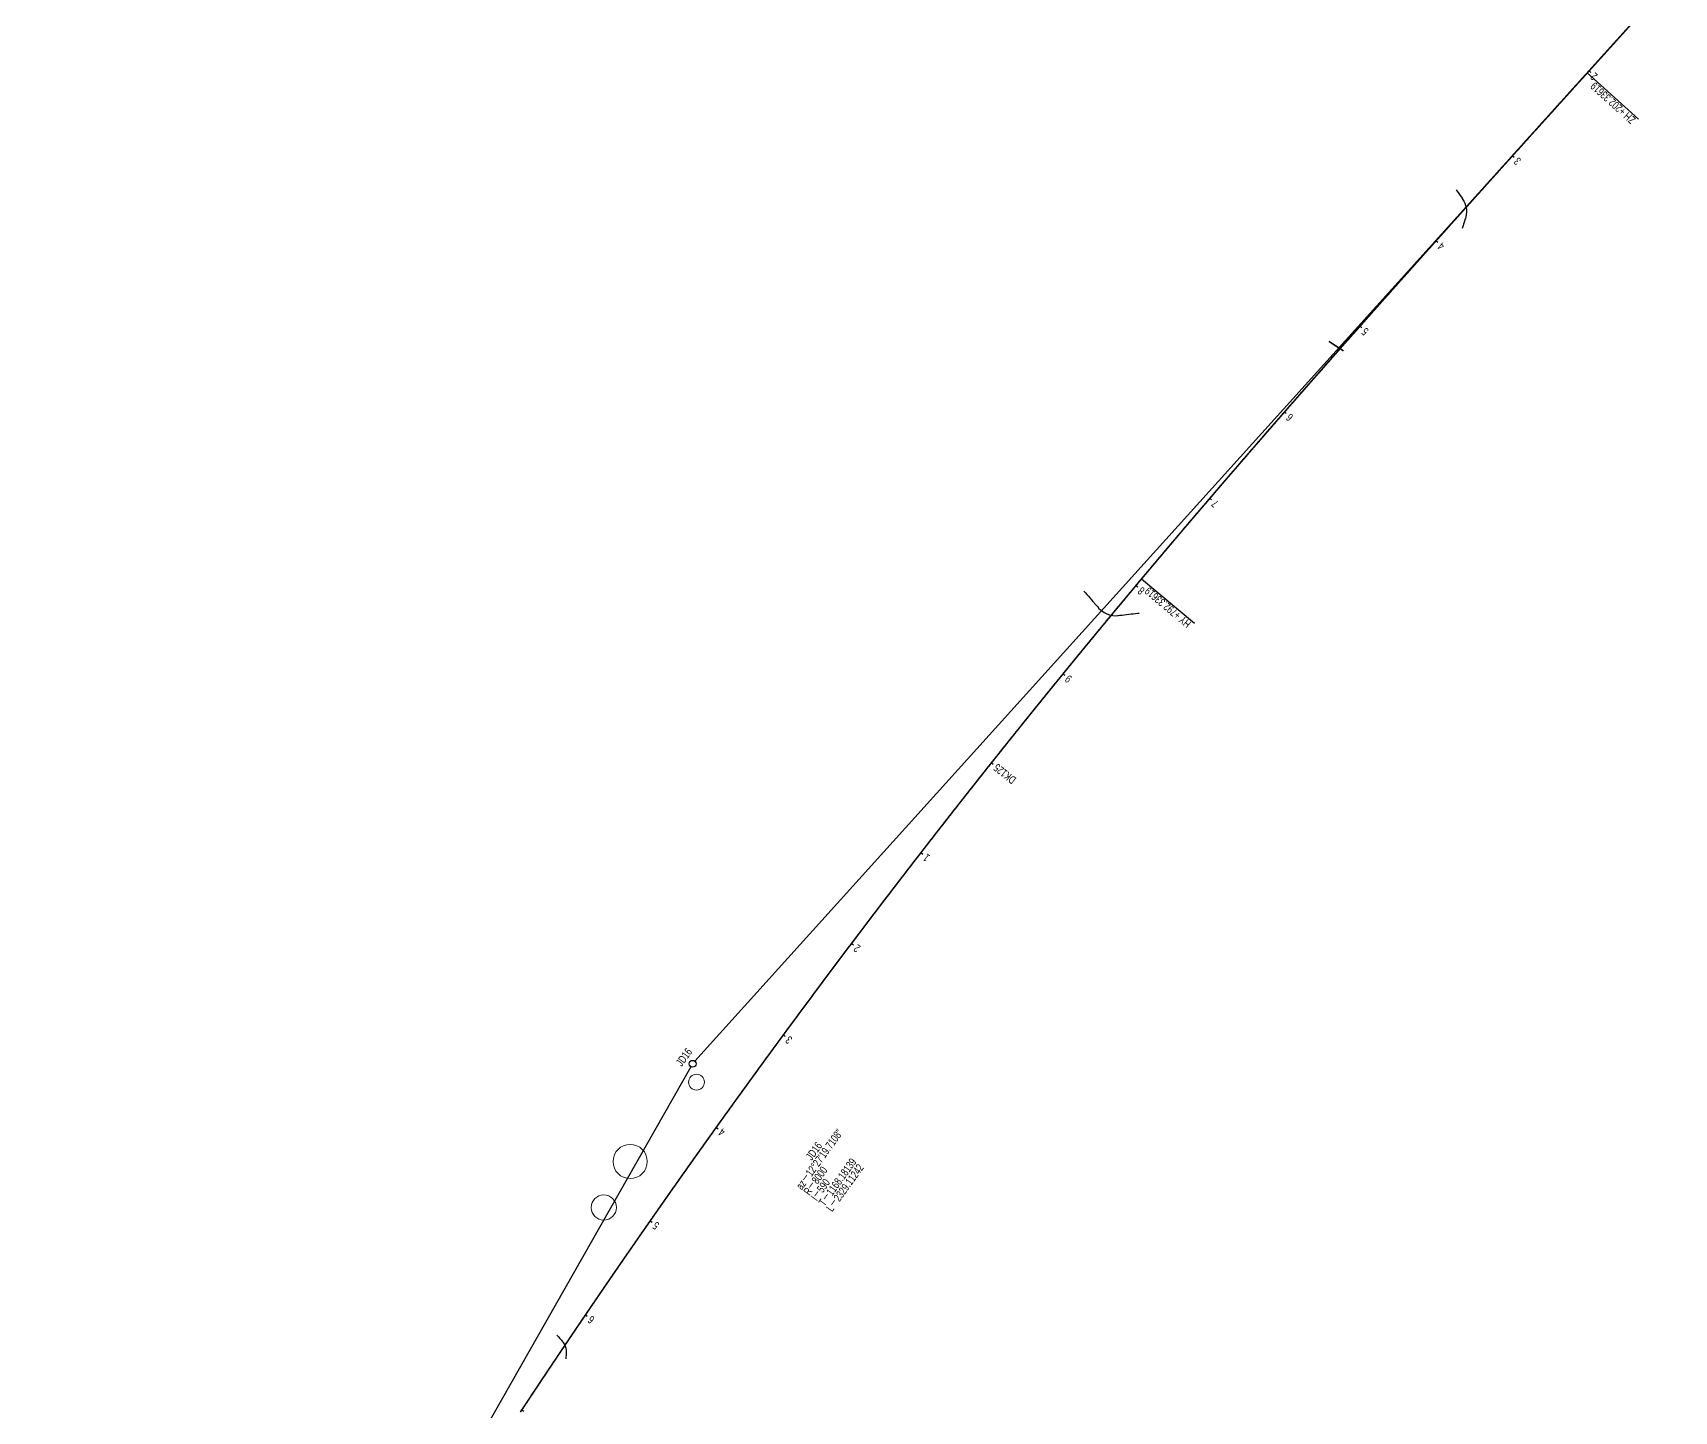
# Model space of a CAD drawing. Header units: millimetres. Extents: x 497834 to 621495, y 3353175 to 3430424.
# Drawn here: x 560718 to 562154, y 3386010 to 3387216 of the extents above; entities that cross this region are included whole.
import ezdxf

# ---------------------------------------------------------------- set-up
doc = ezdxf.new("R2010")
doc.units = ezdxf.units.MM
for name, color, linetype in [('DK改路中线', 7, 'Continuous'), ('dl3', 7, 'Continuous'), ('dl4', 7, 'Continuous'), ('房屋圆', 7, 'Continuous'), ('沪乍杭打线-0.0-200.8段-施工系转设计系成果-2000坐标系-左线_中线_交点', 7, 'Continuous'), ('沪乍杭打线-0.0-200.8段-施工系转设计系成果-2000坐标系-左线_五大桩', 7, 'Continuous'), ('沪乍杭打线-0.0-200.8段-施工系转设计系成果-2000坐标系-左线_曲线资料', 7, 'Continuous'), ('沪乍杭打线-0.0-200.8段-施工系转设计系成果-2000坐标系-左线_里程', 7, 'Continuous')]:
    doc.layers.add(name, color=color, linetype=linetype)
doc.styles.add('PM_LC', font='slromans.shx', dxfattribs={"width": 0.75, "bigfont": 'hztxt.shx'})
doc.styles.add('PM_QX', font='slromans.shx', dxfattribs={"width": 0.75, "bigfont": 'hztxt.shx'})

msp = doc.modelspace()

# ---------------------------------------------------------------- linework, layer by layer
at = {"layer": 'DK改路中线', "color": 3, "linetype": 'Continuous', "ltscale": 2, "flags": 128}
for points in [[(561963.2, 3387078.9), (561965.4, 3387075.6), (561966.6, 3387073.9), (561967.7, 3387072.3), (561968.6, 3387070.9, -0.234354), (561968.8, 3387070.6), (561969.9, 3387068.9), (561970.7, 3387067.1), (561971.4, 3387065.2), (561971.8, 3387063.2), (561972.1, 3387061.3), (561972.1, 3387059.3), (561972, 3387057.3), (561971.7, 3387055.3), (561971.2, 3387053.4), (561971.1, 3387053.3), (561970.5, 3387051.5), (561969.9, 3387049.6), (561969.3, 3387047.7), (561968.6, 3387045.8), (561968.4, 3387045)], [(561637.5, 3386727.6), (561638.8, 3386726.1), (561640.1, 3386724.6), (561641.4, 3386723.1), (561642.7, 3386721.6), (561644, 3386720), (561645.3, 3386718.5), (561648, 3386715.5), (561649.3, 3386714), (561650.1, 3386713, 0.248871), (561650.6, 3386712.5), (561652, 3386711.1), (561653.6, 3386709.9), (561655.3, 3386708.8), (561657, 3386707.9), (561658.9, 3386707.1), (561660.8, 3386706.6), (561662.8, 3386706.2), (561664.8, 3386706.1), (561666.8, 3386706.2), (561667.6, 3386706.2), (561668.8, 3386706.4), (561670.8, 3386706.6), (561672.8, 3386706.8), (561674.7, 3386707.1), (561676.7, 3386707.3), (561678.7, 3386707.6), (561680.7, 3386707.8), (561682.7, 3386708), (561684.7, 3386708.3), (561685.8, 3386708.4)], [(561176.4, 3386076.5), (561177.7, 3386074.9), (561179, 3386073.4), (561180.3, 3386071.9), (561180.9, 3386071.2, -0.196995), (561181.6, 3386070.4), (561182.7, 3386068.7), (561183.5, 3386066.9), (561184.1, 3386065), (561184.5, 3386063), (561184.5, 3386061), (561184.5, 3386060.4), (561184.4, 3386059), (561184.3, 3386057), (561184.2, 3386055.8)]]:
    msp.add_lwpolyline(points, format="xyb", dxfattribs=at)
at = {"layer": 'DK改路中线', "color": 3, "linetype": 'Continuous', "ltscale": 2, "const_width": 1.4, "flags": 128}
msp.add_lwpolyline([(561851.8, 3386946.2), (561855.1, 3386944), (561856.8, 3386942.9), (561861.8, 3386939.6), (561863.5, 3386938.5), (561864.6, 3386937.9)], dxfattribs=at)
at = {"layer": 'dl3', "color": 3, "linetype": 'Continuous', "ltscale": 2, "const_width": 1.4, "flags": 128}
msp.add_lwpolyline([(563347.4, 3388587.8), (562077.8, 3387181.1), (562077.1, 3387180.4), (562076.5, 3387179.6), (562075.8, 3387178.9), (562075.1, 3387178.2), (562074.5, 3387177.4), (562073.8, 3387176.7), (562073.1, 3387175.9), (562072.4, 3387175.2), (562071.8, 3387174.4), (562071.1, 3387173.7), (562070.4, 3387173), (562069.8, 3387172.2), (562069.1, 3387171.5), (562068.4, 3387170.7), (562067.8, 3387170), (562067.1, 3387169.3), (562066.4, 3387168.5), (562065.7, 3387167.8), (562065.1, 3387167), (562064.4, 3387166.3), (562063.7, 3387165.5), (562063.1, 3387164.8), (562062.4, 3387164.1), (562061.7, 3387163.3), (562061.1, 3387162.6), (562060.4, 3387161.8), (562059.7, 3387161.1), (562059, 3387160.3), (562058.4, 3387159.6), (562057.7, 3387158.9), (562057, 3387158.1), (562056.4, 3387157.4), (562055.7, 3387156.6), (562055, 3387155.9), (562054.4, 3387155.1), (562053.7, 3387154.4), (562053, 3387153.7), (562052.3, 3387152.9), (562051.7, 3387152.2), (562051, 3387151.4), (562050.3, 3387150.7), (562049.7, 3387149.9), (562049, 3387149.2), (562048.3, 3387148.5), (562047.7, 3387147.7), (562047, 3387147), (562046.3, 3387146.2), (562045.6, 3387145.5), (562045, 3387144.8), (562044.3, 3387144), (562043.6, 3387143.3), (562043, 3387142.5), (562042.3, 3387141.8), (562041.6, 3387141), (562041, 3387140.3), (562040.3, 3387139.6), (562039.6, 3387138.8), (562039, 3387138.1), (562038.3, 3387137.3), (562037.6, 3387136.6), (562036.9, 3387135.8), (562036.3, 3387135.1), (562035.6, 3387134.4), (562034.9, 3387133.6), (562034.3, 3387132.9), (562033.6, 3387132.1), (562032.9, 3387131.4), (562032.3, 3387130.6), (562031.6, 3387129.9), (562030.9, 3387129.2), (562030.2, 3387128.4), (562029.6, 3387127.7), (562028.9, 3387126.9), (562028.2, 3387126.2), (562027.6, 3387125.4), (562026.9, 3387124.7), (562026.2, 3387124), (562025.6, 3387123.2), (562024.9, 3387122.5), (562024.2, 3387121.7), (562023.5, 3387121), (562022.9, 3387120.2), (562022.2, 3387119.5), (562021.5, 3387118.8), (562020.9, 3387118), (562020.2, 3387117.3), (562019.5, 3387116.5), (562018.9, 3387115.8), (562018.2, 3387115), (562017.5, 3387114.3), (562016.9, 3387113.6), (562016.2, 3387112.8), (562015.5, 3387112.1), (562014.8, 3387111.3), (562014.2, 3387110.6), (562013.5, 3387109.8), (562012.8, 3387109.1), (562012.2, 3387108.4), (562011.5, 3387107.6), (562010.8, 3387106.9), (562010.2, 3387106.1), (562009.5, 3387105.4), (562008.8, 3387104.6), (562008.2, 3387103.9), (562007.5, 3387103.2), (562006.8, 3387102.4), (562006.1, 3387101.7), (562005.5, 3387100.9), (562004.8, 3387100.2), (562004.1, 3387099.4), (562003.5, 3387098.7), (562002.8, 3387098), (562002.1, 3387097.2), (562001.5, 3387096.5), (562000.8, 3387095.7), (562000.1, 3387095), (561999.5, 3387094.2), (561998.8, 3387093.5), (561998.1, 3387092.7), (561997.5, 3387092), (561996.8, 3387091.3), (561996.1, 3387090.5), (561995.4, 3387089.8), (561994.8, 3387089), (561994.1, 3387088.3), (561993.4, 3387087.5), (561992.8, 3387086.8), (561992.1, 3387086.1), (561991.4, 3387085.3), (561990.8, 3387084.6), (561990.1, 3387083.8), (561989.4, 3387083.1), (561988.8, 3387082.3), (561988.1, 3387081.6), (561987.4, 3387080.9), (561986.8, 3387080.1), (561986.1, 3387079.4), (561985.4, 3387078.6), (561984.7, 3387077.9), (561984.1, 3387077.1), (561983.4, 3387076.4), (561982.7, 3387075.6), (561982.1, 3387074.9), (561981.4, 3387074.2), (561980.7, 3387073.4), (561980.1, 3387072.7), (561979.4, 3387071.9), (561978.7, 3387071.2), (561978.1, 3387070.4), (561977.4, 3387069.7), (561976.7, 3387069), (561976.1, 3387068.2), (561975.4, 3387067.5), (561974.7, 3387066.7), (561974.1, 3387066), (561973.4, 3387065.2), (561972.7, 3387064.5), (561972, 3387063.7), (561971.4, 3387063), (561970.7, 3387062.3), (561970, 3387061.5), (561969.4, 3387060.8), (561968.7, 3387060), (561968, 3387059.3), (561967.4, 3387058.5), (561966.7, 3387057.8), (561966, 3387057), (561965.4, 3387056.3), (561964.7, 3387055.6), (561964, 3387054.8), (561963.4, 3387054.1), (561962.7, 3387053.3), (561962, 3387052.6), (561961.4, 3387051.8), (561960.7, 3387051.1), (561960, 3387050.3), (561959.4, 3387049.6), (561958.7, 3387048.9), (561958, 3387048.1), (561957.4, 3387047.4), (561956.7, 3387046.6), (561956, 3387045.9), (561955.4, 3387045.1), (561954.7, 3387044.4), (561954, 3387043.6), (561953.4, 3387042.9), (561952.7, 3387042.2), (561952, 3387041.4), (561951.4, 3387040.7), (561950.7, 3387039.9), (561950, 3387039.2), (561949.4, 3387038.4), (561948.7, 3387037.7), (561948, 3387036.9), (561947.3, 3387036.2), (561946.7, 3387035.4), (561946, 3387034.7), (561945.3, 3387034), (561944.7, 3387033.2), (561944, 3387032.5), (561943.3, 3387031.7), (561942.7, 3387031), (561942, 3387030.2), (561941.3, 3387029.5), (561940.7, 3387028.7), (561940, 3387028), (561939.3, 3387027.3), (561938.7, 3387026.5), (561938, 3387025.8), (561937.3, 3387025), (561936.7, 3387024.3), (561936, 3387023.5), (561935.3, 3387022.8), (561934.7, 3387022), (561934, 3387021.3), (561933.3, 3387020.5), (561932.7, 3387019.8), (561932, 3387019.1), (561931.4, 3387018.3), (561930.7, 3387017.6), (561930, 3387016.8), (561929.4, 3387016.1), (561928.7, 3387015.3), (561928, 3387014.6), (561927.4, 3387013.8), (561926.7, 3387013.1), (561926, 3387012.3), (561925.4, 3387011.6), (561924.7, 3387010.8), (561924, 3387010.1), (561923.4, 3387009.4), (561922.7, 3387008.6), (561922, 3387007.9), (561921.4, 3387007.1), (561920.7, 3387006.4), (561920, 3387005.6), (561919.4, 3387004.9), (561918.7, 3387004.1), (561918, 3387003.4), (561917.4, 3387002.6), (561916.7, 3387001.9), (561916, 3387001.1), (561915.4, 3387000.4), (561914.7, 3386999.7), (561914, 3386998.9), (561913.4, 3386998.2), (561912.7, 3386997.4), (561912, 3386996.7), (561911.4, 3386995.9), (561910.7, 3386995.2), (561910.1, 3386994.4), (561909.4, 3386993.7), (561908.7, 3386992.9), (561908.1, 3386992.2), (561907.4, 3386991.4), (561906.7, 3386990.7), (561906.1, 3386989.9), (561905.4, 3386989.2), (561904.7, 3386988.4), (561904.1, 3386987.7), (561903.4, 3386987), (561902.7, 3386986.2), (561902.1, 3386985.5), (561901.4, 3386984.7), (561900.7, 3386984), (561900.1, 3386983.2), (561899.4, 3386982.5), (561898.8, 3386981.7), (561898.1, 3386981), (561897.4, 3386980.2), (561896.8, 3386979.5), (561896.1, 3386978.7), (561895.4, 3386978), (561894.8, 3386977.2), (561894.1, 3386976.5), (561893.4, 3386975.7), (561892.8, 3386975), (561892.1, 3386974.2), (561891.4, 3386973.5), (561890.8, 3386972.8), (561890.1, 3386972), (561889.5, 3386971.3), (561888.8, 3386970.5), (561888.1, 3386969.8), (561887.5, 3386969), (561886.8, 3386968.3), (561886.1, 3386967.5), (561885.5, 3386966.8), (561884.8, 3386966), (561884.1, 3386965.3), (561883.5, 3386964.5), (561882.8, 3386963.8), (561882.2, 3386963), (561881.5, 3386962.3), (561880.8, 3386961.5), (561880.2, 3386960.8), (561879.5, 3386960), (561878.8, 3386959.3), (561878.2, 3386958.5), (561877.5, 3386957.8), (561876.9, 3386957), (561876.2, 3386956.3), (561875.5, 3386955.5), (561874.9, 3386954.8), (561874.2, 3386954), (561873.5, 3386953.3), (561872.9, 3386952.5), (561872.2, 3386951.8), (561871.5, 3386951), (561870.9, 3386950.3), (561870.2, 3386949.5), (561869.6, 3386948.8), (561868.9, 3386948), (561868.2, 3386947.3), (561867.6, 3386946.6), (561866.9, 3386945.8), (561866.3, 3386945.1), (561865.6, 3386944.3), (561864.9, 3386943.6), (561864.3, 3386942.8), (561863.6, 3386942.1), (561862.9, 3386941.3), (561862.3, 3386940.6), (561861.6, 3386939.8), (561861, 3386939.1), (561860.3, 3386938.3), (561859.6, 3386937.6), (561859, 3386936.8), (561858.3, 3386936.1), (561857.6, 3386935.3), (561857, 3386934.6), (561856.3, 3386933.8), (561855.7, 3386933.1), (561855, 3386932.3), (561854.3, 3386931.6), (561853.7, 3386930.8), (561853, 3386930.1), (561852.4, 3386929.3), (561851.7, 3386928.6), (561851, 3386927.8), (561850.4, 3386927.1), (561849.7, 3386926.3), (561849.1, 3386925.6), (561848.4, 3386924.8), (561847.7, 3386924), (561847.1, 3386923.3), (561846.4, 3386922.5), (561845.8, 3386921.8), (561845.1, 3386921), (561844.4, 3386920.3), (561843.8, 3386919.5), (561843.1, 3386918.8), (561842.5, 3386918), (561841.8, 3386917.3), (561841.1, 3386916.5), (561840.5, 3386915.8), (561839.8, 3386915), (561839.2, 3386914.3), (561838.5, 3386913.5), (561837.8, 3386912.8), (561837.2, 3386912), (561836.5, 3386911.3), (561835.9, 3386910.5), (561835.2, 3386909.8), (561834.5, 3386909), (561833.9, 3386908.3), (561833.2, 3386907.5), (561832.6, 3386906.8), (561831.9, 3386906), (561831.2, 3386905.3), (561830.6, 3386904.5), (561829.9, 3386903.8), (561829.3, 3386903), (561828.6, 3386902.3), (561827.9, 3386901.5), (561827.3, 3386900.8), (561826.6, 3386900), (561826, 3386899.2), (561825.3, 3386898.5), (561824.6, 3386897.7), (561824, 3386897), (561823.3, 3386896.2), (561822.7, 3386895.5), (561822, 3386894.7), (561821.4, 3386894), (561820.7, 3386893.2), (561820, 3386892.5), (561819.4, 3386891.7), (561818.7, 3386891), (561818.1, 3386890.2), (561817.4, 3386889.5), (561816.7, 3386888.7), (561816.1, 3386888), (561815.4, 3386887.2), (561814.8, 3386886.4), (561814.1, 3386885.7), (561813.5, 3386884.9), (561812.8, 3386884.2), (561812.1, 3386883.4), (561811.5, 3386882.7), (561810.8, 3386881.9), (561810.2, 3386881.2), (561809.5, 3386880.4), (561808.9, 3386879.7), (561808.2, 3386878.9), (561807.5, 3386878.2), (561806.9, 3386877.4), (561806.2, 3386876.7), (561805.6, 3386875.9), (561804.9, 3386875.1), (561804.3, 3386874.4), (561803.6, 3386873.6), (561802.9, 3386872.9), (561802.3, 3386872.1), (561801.6, 3386871.4), (561801, 3386870.6), (561800.3, 3386869.9), (561799.7, 3386869.1), (561799, 3386868.4), (561798.4, 3386867.6), (561797.7, 3386866.8), (561797, 3386866.1), (561796.4, 3386865.3), (561795.7, 3386864.6), (561795.1, 3386863.8), (561794.4, 3386863.1), (561793.8, 3386862.3), (561793.1, 3386861.6), (561792.5, 3386860.8), (561791.8, 3386860), (561791.1, 3386859.3), (561790.5, 3386858.5), (561789.8, 3386857.8), (561789.2, 3386857), (561788.5, 3386856.3), (561787.9, 3386855.5), (561787.2, 3386854.8), (561786.6, 3386854), (561785.9, 3386853.2), (561785.2, 3386852.5), (561784.6, 3386851.7), (561783.9, 3386851), (561783.3, 3386850.2), (561782.6, 3386849.5), (561782, 3386848.7), (561781.3, 3386848), (561780.7, 3386847.2), (561780, 3386846.4), (561779.4, 3386845.7), (561778.7, 3386844.9), (561778.1, 3386844.2), (561777.4, 3386843.4), (561776.7, 3386842.7), (561776.1, 3386841.9), (561775.4, 3386841.1), (561774.8, 3386840.4), (561774.1, 3386839.6), (561773.5, 3386838.9), (561772.8, 3386838.1), (561772.2, 3386837.4), (561771.5, 3386836.6), (561770.9, 3386835.8), (561770.2, 3386835.1), (561769.6, 3386834.3), (561768.9, 3386833.6), (561768.3, 3386832.8), (561767.6, 3386832.1), (561766.9, 3386831.3), (561766.3, 3386830.5), (561765.6, 3386829.8), (561765, 3386829), (561764.3, 3386828.3), (561763.7, 3386827.5), (561763, 3386826.8), (561762.4, 3386826), (561761.7, 3386825.2), (561761.1, 3386824.5), (561760.4, 3386823.7), (561759.8, 3386823), (561759.1, 3386822.2), (561758.5, 3386821.4), (561757.8, 3386820.7), (561757.2, 3386819.9), (561756.5, 3386819.2), (561755.9, 3386818.4), (561755.2, 3386817.7), (561754.6, 3386816.9), (561753.9, 3386816.1), (561753.3, 3386815.4), (561752.6, 3386814.6), (561752, 3386813.9), (561751.3, 3386813.1), (561750.7, 3386812.3), (561750, 3386811.6), (561749.4, 3386810.8), (561748.7, 3386810.1), (561748.1, 3386809.3), (561747.4, 3386808.5), (561746.8, 3386807.8), (561746.1, 3386807), (561745.5, 3386806.3), (561744.8, 3386805.5), (561744.2, 3386804.7), (561743.5, 3386804), (561742.9, 3386803.2), (561742.2, 3386802.5), (561741.6, 3386801.7), (561740.9, 3386800.9), (561740.3, 3386800.2), (561739.6, 3386799.4), (561739, 3386798.7), (561738.3, 3386797.9), (561737.7, 3386797.1), (561737, 3386796.4), (561736.4, 3386795.6), (561735.7, 3386794.9), (561735.1, 3386794.1), (561734.4, 3386793.3), (561733.8, 3386792.6), (561733.1, 3386791.8), (561732.5, 3386791), (561731.8, 3386790.3), (561731.2, 3386789.5), (561730.5, 3386788.8), (561729.9, 3386788), (561729.2, 3386787.2), (561728.6, 3386786.5), (561727.9, 3386785.7), (561727.3, 3386785), (561726.6, 3386784.2), (561726, 3386783.4), (561725.3, 3386782.7), (561724.7, 3386781.9), (561724, 3386781.1), (561723.4, 3386780.4), (561722.8, 3386779.6), (561722.1, 3386778.9), (561721.5, 3386778.1), (561720.8, 3386777.3), (561720.2, 3386776.6), (561719.5, 3386775.8), (561718.9, 3386775), (561718.2, 3386774.3), (561717.6, 3386773.5), (561716.9, 3386772.8), (561716.3, 3386772), (561715.6, 3386771.2), (561715, 3386770.5), (561714.3, 3386769.7), (561713.7, 3386768.9), (561713.1, 3386768.2), (561712.4, 3386767.4), (561711.8, 3386766.6), (561711.1, 3386765.9), (561710.5, 3386765.1), (561709.8, 3386764.4), (561709.2, 3386763.6), (561708.5, 3386762.8), (561707.9, 3386762.1), (561707.2, 3386761.3), (561706.6, 3386760.5), (561706, 3386759.8), (561705.3, 3386759), (561704.7, 3386758.2), (561704, 3386757.5), (561703.4, 3386756.7), (561702.7, 3386756), (561702.1, 3386755.2), (561701.4, 3386754.4), (561700.8, 3386753.7), (561700.2, 3386752.9), (561699.5, 3386752.1), (561698.9, 3386751.4), (561698.2, 3386750.6), (561697.6, 3386749.8), (561696.9, 3386749.1), (561696.3, 3386748.3), (561695.7, 3386747.5), (561695, 3386746.8), (561694.4, 3386746), (561693.7, 3386745.2), (561693.1, 3386744.5), (561692.4, 3386743.7), (561691.8, 3386742.9), (561691.2, 3386742.2), (561690.5, 3386741.4), (561689.9, 3386740.6), (561689.2, 3386739.9), (561688.6, 3386739.1), (561687.9, 3386738.3, 0.035924), (561687.3, 3386737.6), (561686.6, 3386736.9), (561685.9, 3386736.1), (561685.3, 3386735.3), (561684.7, 3386734.5), (561684.7, 3386734.5), (561684.1, 3386733.7), (561683.4, 3386733), (561682.8, 3386732.2), (561682.2, 3386731.4), (561681.5, 3386730.7), (561681.5, 3386730.7), (561680.9, 3386729.9), (561680.2, 3386729.1), (561679.6, 3386728.4), (561679, 3386727.6), (561678.3, 3386726.8), (561678.3, 3386726.8), (561677.7, 3386726.1), (561677, 3386725.3), (561676.4, 3386724.5), (561675.8, 3386723.8), (561675.1, 3386723), (561675.1, 3386723), (561674.5, 3386722.2), (561673.8, 3386721.5), (561673.2, 3386720.7), (561672.6, 3386719.9), (561671.9, 3386719.2), (561671.9, 3386719.2), (561671.3, 3386718.4), (561670.6, 3386717.6), (561670, 3386716.8), (561669.4, 3386716.1), (561668.7, 3386715.3), (561668.7, 3386715.3), (561668.1, 3386714.5), (561667.4, 3386713.8), (561666.8, 3386713), (561666.2, 3386712.2), (561665.5, 3386711.5), (561665.5, 3386711.5), (561664.9, 3386710.7), (561664.2, 3386709.9), (561663.6, 3386709.2), (561663, 3386708.4), (561662.3, 3386707.6), (561662.3, 3386707.6), (561661.7, 3386706.8), (561661.1, 3386706.1), (561660.4, 3386705.3), (561659.8, 3386704.5), (561659.1, 3386703.8), (561659.1, 3386703.8), (561658.5, 3386703), (561657.9, 3386702.2), (561657.2, 3386701.5), (561656.6, 3386700.7), (561656, 3386699.9), (561656, 3386699.9), (561655.3, 3386699.1), (561654.7, 3386698.4), (561654, 3386697.6), (561653.4, 3386696.8), (561652.8, 3386696.1), (561652.8, 3386696.1), (561652.1, 3386695.3), (561651.5, 3386694.5), (561650.9, 3386693.7), (561650.2, 3386693), (561649.6, 3386692.2), (561649.6, 3386692.2), (561648.9, 3386691.4), (561648.3, 3386690.7), (561647.7, 3386689.9), (561647, 3386689.1), (561646.4, 3386688.3), (561646.4, 3386688.3), (561645.8, 3386687.6), (561645.1, 3386686.8), (561644.5, 3386686), (561643.9, 3386685.3), (561643.2, 3386684.5), (561643.2, 3386684.5), (561642.6, 3386683.7), (561642, 3386682.9), (561641.3, 3386682.2), (561640.7, 3386681.4), (561640, 3386680.6), (561640, 3386680.6), (561639.4, 3386679.9), (561638.8, 3386679.1), (561638.1, 3386678.3), (561637.5, 3386677.5), (561636.9, 3386676.8), (561636.9, 3386676.8), (561636.2, 3386676), (561635.6, 3386675.2), (561635, 3386674.4), (561634.3, 3386673.7), (561633.7, 3386672.9), (561633.7, 3386672.9), (561633.1, 3386672.1), (561632.4, 3386671.4), (561631.8, 3386670.6), (561631.2, 3386669.8), (561630.5, 3386669), (561630.5, 3386669), (561629.9, 3386668.3), (561629.3, 3386667.5), (561628.6, 3386666.7), (561628, 3386665.9), (561627.4, 3386665.2), (561627.4, 3386665.2), (561626.7, 3386664.4), (561626.1, 3386663.6), (561625.5, 3386662.8), (561624.8, 3386662.1), (561624.2, 3386661.3), (561624.2, 3386661.3), (561623.6, 3386660.5), (561622.9, 3386659.7), (561622.3, 3386659), (561621.7, 3386658.2), (561621, 3386657.4), (561621, 3386657.4), (561620.4, 3386656.6), (561619.8, 3386655.9), (561619.1, 3386655.1), (561618.5, 3386654.3), (561617.9, 3386653.5), (561617.9, 3386653.5), (561617.3, 3386652.8), (561616.6, 3386652), (561616, 3386651.2), (561615.4, 3386650.4), (561614.7, 3386649.7), (561614.7, 3386649.7), (561614.1, 3386648.9), (561613.5, 3386648.1), (561612.8, 3386647.3), (561612.2, 3386646.6), (561611.6, 3386645.8), (561611.6, 3386645.8), (561610.9, 3386645), (561610.3, 3386644.2), (561609.7, 3386643.5), (561609.1, 3386642.7), (561608.4, 3386641.9), (561608.4, 3386641.9), (561607.8, 3386641.1), (561607.2, 3386640.3), (561606.5, 3386639.6), (561605.9, 3386638.8), (561605.3, 3386638), (561605.3, 3386638), (561604.6, 3386637.2), (561604, 3386636.5), (561603.4, 3386635.7), (561602.8, 3386634.9), (561602.1, 3386634.1), (561602.1, 3386634.1), (561601.5, 3386633.4), (561600.9, 3386632.6), (561600.2, 3386631.8), (561599.6, 3386631), (561599, 3386630.2), (561599, 3386630.2), (561598.4, 3386629.5), (561597.7, 3386628.7), (561597.1, 3386627.9), (561596.5, 3386627.1), (561595.8, 3386626.4), (561595.8, 3386626.4), (561595.2, 3386625.6), (561594.6, 3386624.8), (561594, 3386624), (561593.3, 3386623.2), (561592.7, 3386622.5), (561592.7, 3386622.5), (561592.1, 3386621.7), (561591.4, 3386620.9), (561590.8, 3386620.1), (561590.2, 3386619.4), (561589.6, 3386618.6), (561589.6, 3386618.6), (561588.9, 3386617.8), (561588.3, 3386617), (561587.7, 3386616.2), (561587.1, 3386615.5), (561586.4, 3386614.7), (561586.4, 3386614.7), (561585.8, 3386613.9), (561585.2, 3386613.1), (561584.5, 3386612.3), (561583.9, 3386611.6), (561583.3, 3386610.8), (561583.3, 3386610.8), (561582.7, 3386610), (561582, 3386609.2), (561581.4, 3386608.4), (561580.8, 3386607.7), (561580.2, 3386606.9), (561580.2, 3386606.9), (561579.5, 3386606.1), (561578.9, 3386605.3), (561578.3, 3386604.5), (561577.7, 3386603.8), (561577, 3386603), (561577, 3386603), (561576.4, 3386602.2), (561575.8, 3386601.4), (561575.2, 3386600.6), (561574.5, 3386599.9), (561573.9, 3386599.1), (561573.9, 3386599.1), (561573.3, 3386598.3), (561572.7, 3386597.5), (561572, 3386596.7), (561571.4, 3386596), (561570.8, 3386595.2), (561570.8, 3386595.2), (561570.2, 3386594.4), (561569.5, 3386593.6), (561568.9, 3386592.8), (561568.3, 3386592), (561567.7, 3386591.3), (561567.7, 3386591.3), (561567, 3386590.5), (561566.4, 3386589.7), (561565.8, 3386588.9), (561565.2, 3386588.1), (561564.6, 3386587.4), (561564.5, 3386587.4), (561563.9, 3386586.6), (561563.3, 3386585.8), (561562.7, 3386585), (561562.1, 3386584.2), (561561.4, 3386583.4), (561561.4, 3386583.4), (561560.8, 3386582.7), (561560.2, 3386581.9), (561559.6, 3386581.1), (561558.9, 3386580.3), (561558.3, 3386579.5), (561558.3, 3386579.5), (561557.7, 3386578.7), (561557.1, 3386578), (561556.7, 3386577.4)], format="xyb", dxfattribs=at)
at = {"layer": 'dl4', "color": 3, "linetype": 'Continuous', "ltscale": 2, "const_width": 1.4, "flags": 128}
msp.add_lwpolyline([(561556.7, 3386577.4), (561556.5, 3386577.2), (561555.8, 3386576.4), (561555.2, 3386575.6), (561555.2, 3386575.6), (561554.6, 3386574.8), (561554, 3386574), (561553.3, 3386573.3), (561552.7, 3386572.5), (561552.1, 3386571.7), (561552.1, 3386571.7), (561551.5, 3386570.9), (561550.9, 3386570.1), (561550.2, 3386569.3), (561549.6, 3386568.6), (561549, 3386567.8), (561549, 3386567.8), (561548.4, 3386567), (561547.8, 3386566.2), (561547.1, 3386565.4), (561546.5, 3386564.6), (561545.9, 3386563.9), (561545.9, 3386563.9), (561545.3, 3386563.1), (561544.7, 3386562.3), (561544, 3386561.5), (561543.4, 3386560.7), (561542.8, 3386559.9), (561542.8, 3386559.9), (561542.2, 3386559.2), (561541.6, 3386558.4), (561540.9, 3386557.6), (561540.3, 3386556.8), (561539.7, 3386556), (561539.7, 3386556), (561539.1, 3386555.2), (561538.5, 3386554.4), (561537.8, 3386553.7), (561537.2, 3386552.9), (561536.6, 3386552.1), (561536.6, 3386552.1), (561536, 3386551.3), (561535.4, 3386550.5), (561534.7, 3386549.7), (561534.1, 3386548.9), (561533.5, 3386548.2), (561533.5, 3386548.2), (561532.9, 3386547.4), (561532.3, 3386546.6), (561531.7, 3386545.8), (561531, 3386545), (561530.4, 3386544.2), (561530.4, 3386544.2), (561529.8, 3386543.4), (561529.2, 3386542.7), (561528.6, 3386541.9), (561527.9, 3386541.1), (561527.3, 3386540.3), (561527.3, 3386540.3), (561526.7, 3386539.5), (561526.1, 3386538.7), (561525.5, 3386537.9), (561524.9, 3386537.1), (561524.2, 3386536.4), (561524.2, 3386536.4), (561523.6, 3386535.6), (561523, 3386534.8), (561522.4, 3386534), (561521.8, 3386533.2), (561521.2, 3386532.4), (561521.2, 3386532.4), (561520.5, 3386531.6), (561519.9, 3386530.9), (561519.3, 3386530.1), (561518.7, 3386529.3), (561518.1, 3386528.5), (561518.1, 3386528.5), (561517.5, 3386527.7), (561516.8, 3386526.9), (561516.2, 3386526.1), (561515.6, 3386525.3), (561515, 3386524.5), (561515, 3386524.5), (561514.4, 3386523.8), (561513.8, 3386523), (561513.2, 3386522.2), (561512.5, 3386521.4), (561511.9, 3386520.6), (561511.9, 3386520.6), (561511.3, 3386519.8), (561510.7, 3386519), (561510.1, 3386518.2), (561509.5, 3386517.5), (561508.8, 3386516.7), (561508.8, 3386516.7), (561508.2, 3386515.9), (561507.6, 3386515.1), (561507, 3386514.3), (561506.4, 3386513.5), (561505.8, 3386512.7), (561505.8, 3386512.7), (561505.2, 3386511.9), (561504.6, 3386511.1), (561503.9, 3386510.3), (561503.3, 3386509.6), (561502.7, 3386508.8), (561502.7, 3386508.8), (561502.1, 3386508), (561501.5, 3386507.2), (561500.9, 3386506.4), (561500.3, 3386505.6), (561499.6, 3386504.8), (561499.6, 3386504.8), (561499, 3386504), (561498.4, 3386503.2), (561497.8, 3386502.4), (561497.2, 3386501.7), (561496.6, 3386500.9), (561496.6, 3386500.9), (561496, 3386500.1), (561495.4, 3386499.3), (561494.7, 3386498.5), (561494.1, 3386497.7), (561493.5, 3386496.9), (561493.5, 3386496.9), (561492.9, 3386496.1), (561492.3, 3386495.3), (561491.7, 3386494.5), (561491.1, 3386493.8), (561490.5, 3386493), (561490.5, 3386493), (561489.8, 3386492.2), (561489.2, 3386491.4), (561488.6, 3386490.6), (561488, 3386489.8), (561487.4, 3386489), (561487.4, 3386489), (561486.8, 3386488.2), (561486.2, 3386487.4), (561485.6, 3386486.6), (561485, 3386485.8), (561484.3, 3386485), (561484.3, 3386485), (561483.7, 3386484.3), (561483.1, 3386483.5), (561482.5, 3386482.7), (561481.9, 3386481.9), (561481.3, 3386481.1), (561481.3, 3386481.1), (561480.7, 3386480.3), (561480.1, 3386479.5), (561479.5, 3386478.7), (561478.9, 3386477.9), (561478.2, 3386477.1), (561478.2, 3386477.1), (561477.6, 3386476.3), (561477, 3386475.5), (561476.4, 3386474.7), (561475.8, 3386473.9), (561475.2, 3386473.2), (561475.2, 3386473.2), (561474.6, 3386472.4), (561474, 3386471.6), (561473.4, 3386470.8), (561472.8, 3386470), (561472.2, 3386469.2), (561472.2, 3386469.2), (561471.6, 3386468.4), (561470.9, 3386467.6), (561470.3, 3386466.8), (561469.7, 3386466), (561469.1, 3386465.2), (561469.1, 3386465.2), (561468.5, 3386464.4), (561467.9, 3386463.6), (561467.3, 3386462.8), (561466.7, 3386462), (561466.1, 3386461.3), (561466.1, 3386461.2), (561465.5, 3386460.5), (561464.9, 3386459.7), (561464.3, 3386458.9), (561463.6, 3386458.1), (561463, 3386457.3), (561463, 3386457.3), (561462.4, 3386456.5), (561461.8, 3386455.7), (561461.2, 3386454.9), (561460.6, 3386454.1), (561460, 3386453.3), (561460, 3386453.3), (561459.4, 3386452.5), (561458.8, 3386451.7), (561458.2, 3386450.9), (561457.6, 3386450.1), (561457, 3386449.3), (561457, 3386449.3), (561456.4, 3386448.5), (561455.8, 3386447.7), (561455.2, 3386446.9), (561454.6, 3386446.1), (561453.9, 3386445.3), (561453.9, 3386445.3), (561453.3, 3386444.6), (561452.7, 3386443.8), (561452.1, 3386443), (561451.5, 3386442.2), (561450.9, 3386441.4), (561450.9, 3386441.4), (561450.3, 3386440.6), (561449.7, 3386439.8), (561449.1, 3386439), (561448.5, 3386438.2), (561447.9, 3386437.4), (561447.9, 3386437.4), (561447.3, 3386436.6), (561446.7, 3386435.8), (561446.1, 3386435), (561445.5, 3386434.2), (561444.9, 3386433.4), (561444.9, 3386433.4), (561444.3, 3386432.6), (561443.7, 3386431.8), (561443.1, 3386431), (561442.5, 3386430.2), (561441.9, 3386429.4), (561441.9, 3386429.4), (561441.3, 3386428.6), (561440.6, 3386427.8), (561440, 3386427), (561439.4, 3386426.2), (561438.8, 3386425.4), (561438.8, 3386425.4), (561438.2, 3386424.6), (561437.6, 3386423.8), (561437, 3386423), (561436.4, 3386422.2), (561435.8, 3386421.4), (561435.8, 3386421.4), (561435.2, 3386420.6), (561434.6, 3386419.8), (561434, 3386419), (561433.4, 3386418.2), (561432.8, 3386417.4), (561432.8, 3386417.4), (561432.2, 3386416.7), (561431.6, 3386415.9), (561431, 3386415.1), (561430.4, 3386414.3), (561429.8, 3386413.5), (561429.8, 3386413.5), (561429.2, 3386412.7), (561428.6, 3386411.9), (561428, 3386411.1), (561427.4, 3386410.3), (561426.8, 3386409.5), (561426.8, 3386409.5), (561426.2, 3386408.7), (561425.6, 3386407.9), (561425, 3386407.1), (561424.4, 3386406.3), (561423.8, 3386405.5), (561423.8, 3386405.5), (561423.2, 3386404.7), (561422.6, 3386403.9), (561422, 3386403.1), (561421.4, 3386402.3), (561420.8, 3386401.5), (561420.8, 3386401.5), (561420.2, 3386400.7), (561419.6, 3386399.9), (561419, 3386399.1), (561418.4, 3386398.3), (561417.8, 3386397.5), (561417.8, 3386397.5), (561417.2, 3386396.7), (561416.6, 3386395.9), (561416, 3386395.1), (561415.4, 3386394.3), (561414.8, 3386393.5), (561414.8, 3386393.5), (561414.2, 3386392.7), (561413.6, 3386391.9), (561413, 3386391.1), (561412.4, 3386390.3), (561411.8, 3386389.5), (561411.8, 3386389.5), (561411.2, 3386388.7), (561410.6, 3386387.9), (561410, 3386387.1), (561409.4, 3386386.3), (561408.8, 3386385.5), (561408.8, 3386385.4), (561408.2, 3386384.7), (561407.6, 3386383.8), (561407, 3386383), (561406.4, 3386382.2), (561405.8, 3386381.4), (561405.8, 3386381.4), (561405.2, 3386380.6), (561404.6, 3386379.8), (561404, 3386379), (561403.4, 3386378.2), (561402.8, 3386377.4), (561402.8, 3386377.4), (561402.2, 3386376.6), (561401.6, 3386375.8), (561401, 3386375), (561400.4, 3386374.2), (561399.9, 3386373.4), (561399.8, 3386373.4), (561399.3, 3386372.6), (561398.7, 3386371.8), (561398.1, 3386371), (561397.5, 3386370.2), (561396.9, 3386369.4), (561396.9, 3386369.4), (561396.3, 3386368.6), (561395.7, 3386367.8), (561395.1, 3386367), (561394.5, 3386366.2), (561393.9, 3386365.4), (561393.9, 3386365.4), (561393.3, 3386364.6), (561392.7, 3386363.8), (561392.1, 3386363), (561391.5, 3386362.2), (561390.9, 3386361.4), (561390.9, 3386361.4), (561390.3, 3386360.6), (561389.7, 3386359.8), (561389.1, 3386359), (561388.5, 3386358.2), (561387.9, 3386357.4), (561387.9, 3386357.4), (561387.3, 3386356.6), (561386.8, 3386355.7), (561386.2, 3386354.9), (561385.6, 3386354.1), (561385, 3386353.3), (561385, 3386353.3), (561384.4, 3386352.5), (561383.8, 3386351.7), (561383.2, 3386350.9), (561382.6, 3386350.1), (561382, 3386349.3), (561382, 3386349.3), (561381.4, 3386348.5), (561380.8, 3386347.7), (561380.2, 3386346.9), (561379.6, 3386346.1), (561379, 3386345.3), (561379, 3386345.3), (561378.4, 3386344.5), (561377.8, 3386343.7), (561377.3, 3386342.9), (561376.7, 3386342.1), (561376.1, 3386341.3), (561376.1, 3386341.3), (561375.5, 3386340.5), (561374.9, 3386339.6), (561374.3, 3386338.8), (561373.7, 3386338), (561373.1, 3386337.2), (561373.1, 3386337.2), (561372.5, 3386336.4), (561371.9, 3386335.6), (561371.3, 3386334.8), (561370.7, 3386334), (561370.1, 3386333.2), (561370.1, 3386333.2), (561369.6, 3386332.4), (561369, 3386331.6), (561368.4, 3386330.8), (561367.8, 3386330), (561367.2, 3386329.2), (561367.2, 3386329.2), (561366.6, 3386328.4), (561366, 3386327.6), (561365.4, 3386326.7), (561364.8, 3386325.9), (561364.2, 3386325.1), (561364.2, 3386325.1), (561363.6, 3386324.3), (561363.1, 3386323.5), (561362.5, 3386322.7), (561361.9, 3386321.9), (561361.3, 3386321.1), (561361.3, 3386321.1), (561360.7, 3386320.3), (561360.1, 3386319.5), (561359.5, 3386318.7), (561358.9, 3386317.9), (561358.3, 3386317.1), (561358.3, 3386317.1), (561357.7, 3386316.3), (561357.2, 3386315.4), (561356.6, 3386314.6), (561356, 3386313.8), (561355.4, 3386313), (561355.4, 3386313), (561354.8, 3386312.2), (561354.2, 3386311.4), (561353.6, 3386310.6), (561353, 3386309.8), (561352.4, 3386309), (561352.4, 3386309), (561351.9, 3386308.2), (561351.3, 3386307.4), (561350.7, 3386306.6), (561350.1, 3386305.7), (561349.5, 3386304.9), (561349.5, 3386304.9), (561348.9, 3386304.1), (561348.3, 3386303.3), (561347.7, 3386302.5), (561347.2, 3386301.7), (561346.6, 3386300.9), (561346.6, 3386300.9), (561346, 3386300.1), (561345.4, 3386299.3), (561344.8, 3386298.5), (561344.2, 3386297.7), (561343.6, 3386296.8), (561343.6, 3386296.8), (561343, 3386296), (561342.5, 3386295.2), (561341.9, 3386294.4), (561341.3, 3386293.6), (561340.7, 3386292.8), (561340.7, 3386292.8), (561340.1, 3386292), (561339.5, 3386291.2), (561338.9, 3386290.4), (561338.4, 3386289.6), (561337.8, 3386288.7), (561337.8, 3386288.7), (561337.2, 3386287.9), (561336.6, 3386287.1), (561336, 3386286.3), (561335.4, 3386285.5), (561334.8, 3386284.7), (561334.8, 3386284.7), (561334.3, 3386283.9), (561333.7, 3386283.1), (561333.1, 3386282.3), (561332.5, 3386281.4), (561331.9, 3386280.6), (561331.9, 3386280.6), (561331.3, 3386279.8), (561330.7, 3386279), (561330.2, 3386278.2), (561329.6, 3386277.4), (561329, 3386276.6), (561329, 3386276.6), (561328.4, 3386275.8), (561327.8, 3386275), (561327.2, 3386274.1), (561326.7, 3386273.3), (561326.1, 3386272.5), (561326.1, 3386272.5), (561325.5, 3386271.7), (561324.9, 3386270.9), (561324.3, 3386270.1), (561323.7, 3386269.3), (561323.1, 3386268.5), (561323.1, 3386268.5), (561322.6, 3386267.7), (561322, 3386266.8), (561321.4, 3386266), (561320.8, 3386265.2), (561320.2, 3386264.4), (561320.2, 3386264.4), (561319.6, 3386263.6), (561319.1, 3386262.8), (561318.5, 3386262), (561317.9, 3386261.2), (561317.3, 3386260.3), (561317.3, 3386260.3), (561316.7, 3386259.5), (561316.2, 3386258.7), (561315.6, 3386257.9), (561315, 3386257.1), (561314.4, 3386256.3), (561314.4, 3386256.3), (561313.8, 3386255.5), (561313.2, 3386254.6), (561312.7, 3386253.8), (561312.1, 3386253), (561311.5, 3386252.2), (561311.5, 3386252.2), (561310.9, 3386251.4), (561310.3, 3386250.6), (561309.8, 3386249.8), (561309.2, 3386249), (561308.6, 3386248.1), (561308.6, 3386248.1), (561308, 3386247.3), (561307.4, 3386246.5), (561306.9, 3386245.7), (561306.3, 3386244.9), (561305.7, 3386244.1), (561305.7, 3386244.1), (561305.1, 3386243.3), (561304.5, 3386242.4), (561304, 3386241.6), (561303.4, 3386240.8), (561302.8, 3386240), (561302.8, 3386240), (561302.2, 3386239.2), (561301.6, 3386238.4), (561301.1, 3386237.5), (561300.5, 3386236.7), (561299.9, 3386235.9), (561299.9, 3386235.9), (561299.3, 3386235.1), (561298.7, 3386234.3), (561298.2, 3386233.5), (561297.6, 3386232.7), (561297, 3386231.8), (561297, 3386231.8), (561296.4, 3386231), (561295.8, 3386230.2), (561295.3, 3386229.4), (561294.7, 3386228.6), (561294.1, 3386227.8), (561294.1, 3386227.8), (561293.5, 3386226.9), (561292.9, 3386226.1), (561292.4, 3386225.3), (561291.8, 3386224.5), (561291.2, 3386223.7), (561291.2, 3386223.7), (561290.6, 3386222.9), (561290.1, 3386222.1), (561289.5, 3386221.2), (561288.9, 3386220.4), (561288.3, 3386219.6), (561288.3, 3386219.6), (561287.7, 3386218.8), (561287.2, 3386218), (561286.6, 3386217.2), (561286, 3386216.3), (561285.4, 3386215.5), (561285.4, 3386215.5), (561284.9, 3386214.7), (561284.3, 3386213.9), (561283.7, 3386213.1), (561283.1, 3386212.3), (561282.6, 3386211.4), (561282.6, 3386211.4), (561282, 3386210.6), (561281.4, 3386209.8), (561280.8, 3386209), (561280.3, 3386208.2), (561279.7, 3386207.3), (561279.7, 3386207.3), (561279.1, 3386206.5), (561278.5, 3386205.7), (561277.9, 3386204.9), (561277.4, 3386204.1), (561276.8, 3386203.3), (561276.8, 3386203.3), (561276.2, 3386202.4), (561275.6, 3386201.6), (561275.1, 3386200.8), (561274.5, 3386200), (561273.9, 3386199.2), (561273.9, 3386199.2), (561273.3, 3386198.4), (561272.8, 3386197.5), (561272.2, 3386196.7), (561271.6, 3386195.9), (561271.1, 3386195.1), (561271, 3386195.1), (561270.5, 3386194.3), (561269.9, 3386193.4), (561269.3, 3386192.6), (561268.8, 3386191.8), (561268.2, 3386191), (561268.2, 3386191), (561267.6, 3386190.2), (561267, 3386189.3), (561266.5, 3386188.5), (561265.9, 3386187.7), (561265.3, 3386186.9), (561265.3, 3386186.9), (561264.7, 3386186.1), (561264.2, 3386185.2), (561263.6, 3386184.4), (561263, 3386183.6), (561262.4, 3386182.8), (561262.4, 3386182.8), (561261.9, 3386182), (561261.3, 3386181.1), (561260.7, 3386180.3), (561260.2, 3386179.5), (561259.6, 3386178.7), (561259.6, 3386178.7), (561259, 3386177.9), (561258.4, 3386177), (561257.9, 3386176.2), (561257.3, 3386175.4), (561256.7, 3386174.6), (561256.7, 3386174.6), (561256.2, 3386173.8), (561255.6, 3386172.9), (561255, 3386172.1), (561254.4, 3386171.3), (561253.9, 3386170.5), (561253.9, 3386170.5), (561253.3, 3386169.7), (561252.7, 3386168.8), (561252.2, 3386168), (561251.6, 3386167.2), (561251, 3386166.4), (561251, 3386166.4), (561250.4, 3386165.6), (561249.9, 3386164.7), (561249.3, 3386163.9), (561248.7, 3386163.1), (561248.2, 3386162.3), (561248.2, 3386162.3), (561247.6, 3386161.5), (561247, 3386160.6), (561246.5, 3386159.8), (561245.9, 3386159), (561245.3, 3386158.2), (561245.3, 3386158.2), (561244.7, 3386157.3), (561244.2, 3386156.5), (561243.6, 3386155.7), (561243, 3386154.9), (561242.5, 3386154.1), (561242.5, 3386154.1), (561241.9, 3386153.2), (561241.3, 3386152.4), (561240.8, 3386151.6), (561240.2, 3386150.8), (561239.6, 3386149.9), (561239.6, 3386149.9), (561239.1, 3386149.1), (561238.5, 3386148.3), (561237.9, 3386147.5), (561237.3, 3386146.7), (561236.8, 3386145.8), (561236.8, 3386145.8), (561236.2, 3386145), (561235.6, 3386144.2), (561235.1, 3386143.4), (561234.5, 3386142.5), (561233.9, 3386141.7), (561233.9, 3386141.7), (561233.4, 3386140.9), (561232.8, 3386140.1), (561232.2, 3386139.2), (561231.7, 3386138.4), (561231.1, 3386137.6), (561231.1, 3386137.6), (561230.5, 3386136.8), (561230, 3386135.9), (561229.4, 3386135.1), (561228.8, 3386134.3), (561228.3, 3386133.5), (561228.3, 3386133.5), (561227.7, 3386132.7), (561227.1, 3386131.8), (561226.6, 3386131), (561226, 3386130.2), (561225.4, 3386129.4), (561225.4, 3386129.4), (561224.9, 3386128.5), (561224.3, 3386127.7), (561223.7, 3386126.9), (561223.2, 3386126.1), (561222.6, 3386125.2), (561222.6, 3386125.2), (561222, 3386124.4), (561221.5, 3386123.6), (561220.9, 3386122.8), (561220.3, 3386121.9), (561219.8, 3386121.1), (561219.8, 3386121.1), (561219.2, 3386120.3), (561218.7, 3386119.5), (561218.1, 3386118.6), (561217.5, 3386117.8), (561217, 3386117), (561217, 3386117), (561216.4, 3386116.2), (561215.8, 3386115.3), (561215.3, 3386114.5), (561214.7, 3386113.7), (561214.1, 3386112.9), (561214.1, 3386112.8), (561213.6, 3386112), (561213, 3386111.2), (561212.4, 3386110.4), (561211.9, 3386109.5), (561211.3, 3386108.7), (561211.3, 3386108.7), (561210.8, 3386107.9), (561210.2, 3386107.1), (561209.6, 3386106.2), (561209.1, 3386105.4), (561208.5, 3386104.6), (561208.5, 3386104.6), (561207.9, 3386103.8), (561207.4, 3386102.9), (561206.8, 3386102.1), (561206.2, 3386101.3), (561205.7, 3386100.5), (561205.7, 3386100.5), (561205.1, 3386099.6), (561204.6, 3386098.8), (561204, 3386098), (561203.4, 3386097.2), (561202.9, 3386096.3), (561202.9, 3386096.3), (561202.3, 3386095.5), (561201.8, 3386094.7), (561201.2, 3386093.8), (561200.6, 3386093), (561200.1, 3386092.2), (561200.1, 3386092.2), (561199.5, 3386091.4), (561198.9, 3386090.5), (561198.4, 3386089.7), (561197.8, 3386088.9), (561197.3, 3386088), (561197.3, 3386088), (561196.7, 3386087.2), (561196.1, 3386086.4), (561195.6, 3386085.6), (561195, 3386084.7), (561194.5, 3386083.9), (561194.5, 3386083.9), (561193.9, 3386083.1), (561193.3, 3386082.3), (561192.8, 3386081.4), (561192.2, 3386080.6), (561191.7, 3386079.8), (561191.7, 3386079.8), (561191.1, 3386078.9), (561190.5, 3386078.1), (561190, 3386077.3), (561189.4, 3386076.5), (561188.9, 3386075.6), (561188.9, 3386075.6), (561188.3, 3386074.8), (561187.7, 3386074), (561187.2, 3386073.1), (561186.6, 3386072.3), (561186.1, 3386071.5), (561186.1, 3386071.5), (561185.5, 3386070.6), (561184.9, 3386069.8), (561184.4, 3386069), (561183.8, 3386068.2), (561183.3, 3386067.3), (561183.3, 3386067.3), (561182.7, 3386066.5), (561182.2, 3386065.7), (561181.6, 3386064.8), (561181, 3386064), (561180.5, 3386063.2), (561180.5, 3386063.2), (561179.9, 3386062.4), (561179.4, 3386061.5), (561178.8, 3386060.7), (561178.3, 3386059.9), (561177.7, 3386059), (561177.7, 3386059), (561177.1, 3386058.2), (561176.6, 3386057.4), (561176, 3386056.5), (561175.5, 3386055.7), (561174.9, 3386054.9), (561174.9, 3386054.9), (561174.4, 3386054), (561173.8, 3386053.2), (561173.2, 3386052.4), (561172.7, 3386051.6), (561172.1, 3386050.7), (561172.1, 3386050.7), (561171.6, 3386049.9), (561171, 3386049.1), (561170.5, 3386048.2), (561169.9, 3386047.4), (561169.3, 3386046.6), (561169.3, 3386046.6), (561168.8, 3386045.7), (561168.2, 3386044.9), (561167.7, 3386044.1), (561167.1, 3386043.2), (561166.6, 3386042.4), (561166.6, 3386042.4), (561166, 3386041.6), (561165.5, 3386040.7), (561164.9, 3386039.9), (561164.3, 3386039.1), (561163.8, 3386038.2), (561163.8, 3386038.2), (561163.2, 3386037.4), (561162.7, 3386036.6), (561162.1, 3386035.8), (561161.6, 3386034.9), (561161, 3386034.1), (561161, 3386034.1), (561160.5, 3386033.3), (561159.9, 3386032.4), (561159.4, 3386031.6), (561158.8, 3386030.8), (561158.3, 3386029.9), (561158.3, 3386029.9), (561157.7, 3386029.1), (561157.1, 3386028.3), (561156.6, 3386027.4), (561156, 3386026.6), (561155.5, 3386025.8), (561155.5, 3386025.8), (561154.9, 3386024.9), (561154.4, 3386024.1), (561153.8, 3386023.3), (561153.3, 3386022.4), (561152.7, 3386021.6), (561152.7, 3386021.6), (561152.2, 3386020.8), (561151.6, 3386019.9), (561151.1, 3386019.1), (561150.5, 3386018.3), (561150, 3386017.4), (561150, 3386017.4), (561149.4, 3386016.6), (561148.9, 3386015.8), (561148.3, 3386014.9), (561147.8, 3386014.1), (561147.2, 3386013.3), (561147.2, 3386013.3), (561146.7, 3386012.4), (561146.1, 3386011.6), (561145.5, 3386010.8), (561145, 3386009.9), (561144.4, 3386009.1)], dxfattribs=at)
at = {"layer": '房屋圆', "lineweight": 0}
for centre, radius in [((561298.5, 3386297.8), 6.9), ((561240.5, 3386228.4), 15), ((561217.4, 3386188.1), 11)]:
    msp.add_circle(centre, radius, dxfattribs=at)
at = {"layer": '沪乍杭打线-0.0-200.8段-施工系转设计系成果-2000坐标系-左线_中线_交点', "color": 6, "linetype": 'Continuous', "ltscale": 2}
for p, q in [((562077.8, 3387181.1), (561297.1, 3386316.2)), ((561293.6, 3386311.3), (560717.9, 3385298.3))]:
    msp.add_line(p, q, dxfattribs=at)
msp.add_circle((561295.1, 3386313.9), 3, dxfattribs=at)
at = {"layer": '沪乍杭打线-0.0-200.8段-施工系转设计系成果-2000坐标系-左线_五大桩', "color": 5, "linetype": 'Continuous', "ltscale": 2}
for p, q in [((562077.8, 3387181.1), (562122.8, 3387140.5)), ((561687.9, 3386738.3), (561734.1, 3386699.6))]:
    msp.add_line(p, q, dxfattribs=at)
at = {"layer": '沪乍杭打线-0.0-200.8段-施工系转设计系成果-2000坐标系-左线_里程', "color": 5, "linetype": 'Continuous', "ltscale": 2}
for p, q in [((562079.4, 3387182.9), (562080.9, 3387181.5)), ((562012.4, 3387108.6), (562013.9, 3387107.3)), ((561945.6, 3387034.2), (561947.1, 3387032.9)), ((561879.1, 3386959.5), (561880.6, 3386958.2)), ((561813, 3386884.4), (561814.5, 3386883.1)), ((561747.6, 3386808.8), (561749.1, 3386807.5)), ((561683, 3386732.5), (561684.6, 3386731.2)), ((561619.4, 3386655.3), (561620.9, 3386654.1)), ((561556.7, 3386577.4), (561558.2, 3386576.2)), ((561494.9, 3386498.8), (561496.5, 3386497.5)), ((561434.2, 3386419.3), (561435.8, 3386418.1)), ((561374.5, 3386339.1), (561376.1, 3386337.9)), ((561315.8, 3386258.2), (561317.4, 3386257)), ((561258.1, 3386176.5), (561259.7, 3386175.4)), ((561201.4, 3386094.1), (561203, 3386093)), ((561145.7, 3386011), (561147.4, 3386009.9))]:
    msp.add_line(p, q, dxfattribs=at)

# ---------------------------------------------------------------- texts
at = {"layer": '沪乍杭打线-0.0-200.8段-施工系转设计系成果-2000坐标系-左线_中线_交点', "color": 5, "style": 'PM_QX', "width": 0.75}
msp.add_text('JD16', height=7, rotation=54.1601, dxfattribs=at).set_placement((561285.6, 3386311))
at = {"layer": '沪乍杭打线-0.0-200.8段-施工系转设计系成果-2000坐标系-左线_五大桩', "color": 5, "style": 'PM_QX', "width": 0.75}
for s, rotation, p in [('ZH +202.33619', 137.9325, (562120.7, 3387141.1)), ('HY +792.33619', 140.0452, (561731.9, 3386700.2))]:
    msp.add_text(s, height=7, rotation=rotation, dxfattribs=at).set_placement(p)
at = {"layer": '沪乍杭打线-0.0-200.8段-施工系转设计系成果-2000坐标系-左线_曲线资料', "color": 5, "style": 'PM_QX', "width": 0.75}
msp.add_text('JD16', height=7, rotation=54.1601, dxfattribs=at).set_placement((561399.3, 3386228.8))
at = {"layer": '沪乍杭打线-0.0-200.8段-施工系转设计系成果-2000坐标系-左线_曲线资料', "color": 5, "insert": (561385, 3386207.1), "char_height": 7, "attachment_point": 1, "rotation": 54.1601, "line_spacing_factor": 0.7, "style": 'PM_QX'}
msp.add_mtext('\\W0.750000;az－12°27′19.7108″\\PR－8000\\Pl－590\\PT－1168.18139\\PL－2329.11242', dxfattribs=at)
at = {"layer": '沪乍杭打线-0.0-200.8段-施工系转设计系成果-2000坐标系-左线_里程', "color": 2, "style": 'PM_LC', "width": 0.75}
for s, rotation, p in [('2', 137.9325, (562087.5, 3387179.3)), ('3', 137.9904, (562020.5, 3387105.1)), ('4', 138.1696, (561953.7, 3387030.7)), ('5', 138.4702, (561887.2, 3386956.1)), ('6', 138.8923, (561821.2, 3386881)), ('7', 139.4357, (561755.8, 3386805.5)), ('8', 140.1001, (561691.3, 3386729.2)), ('9', 140.8163, (561627.6, 3386652.2)), ('DK125', 141.5325, (561578.8, 3386563.7)), ('1', 142.2486, (561503.3, 3386495.8)), ('2', 142.9648, (561442.6, 3386416.5)), ('3', 143.681, (561382.9, 3386336.4)), ('4', 144.3972, (561324.2, 3386255.6)), ('5', 145.1134, (561266.6, 3386174)), ('6', 145.8295, (561209.9, 3386091.7))]:
    msp.add_text(s, height=7, rotation=rotation, dxfattribs=at).set_placement(p)

doc.saveas('drawing.dxf')
